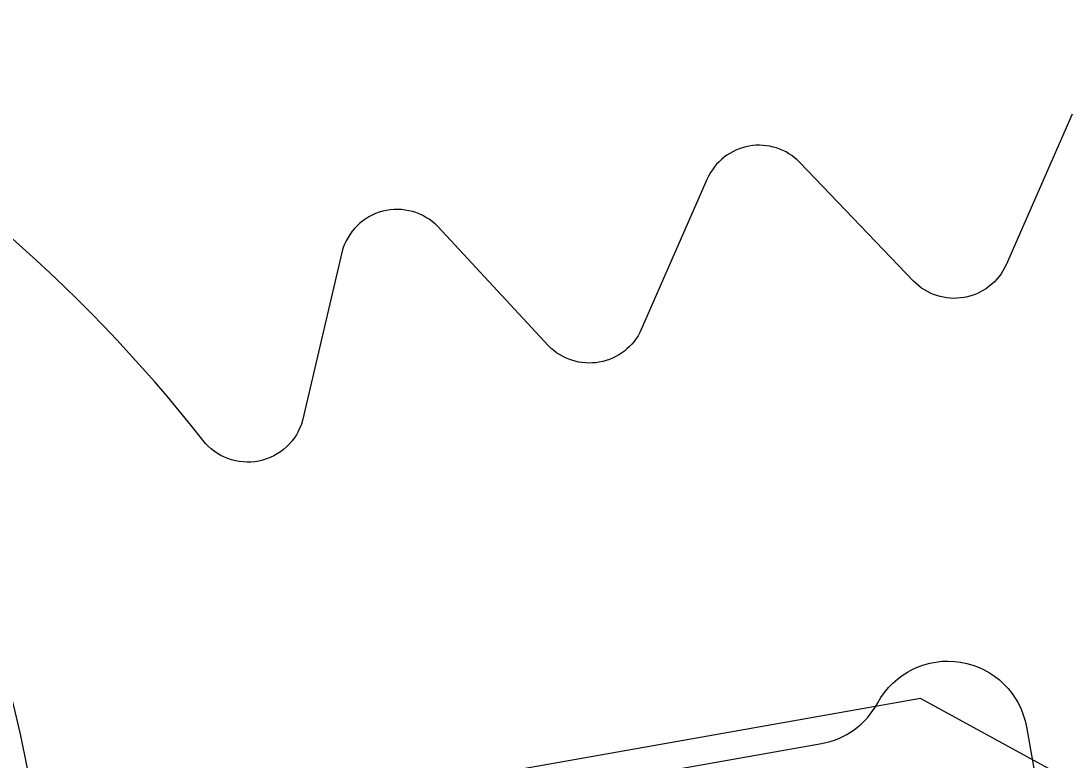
# Model space of a CAD drawing. Header units: millimetres. Extents: x -8689834 to 9420486, y 0 to 166066.
# Drawn here: x -196587.55 to -196581.93, y 105911.15 to 105915.1 of the extents above; entities that cross this region are included whole.
import ezdxf
from ezdxf import colors
from ezdxf.entities.mleader import LeaderData, LeaderLine
from ezdxf.math import Vec2, Vec3

# ---------------------------------------------------------------- set-up
doc = ezdxf.new("R2010")
doc.units = ezdxf.units.MM
doc.header["$MEASUREMENT"] = 0
doc.layers.get('0').update_dxf_attribs({"color": 250, "lineweight": 9})
for name, color, linetype, lineweight in [('_АР ТЕКСТ', 250, 'Continuous', 25), ('АР_Отметки', 250, 'Continuous', 15), ('АР_Размеры', 175, 'Continuous', 9), ('АР_Сущ Несущая стена', 216, 'Continuous', 30)]:
    doc.layers.add(name, color=color, linetype=linetype, lineweight=lineweight)
doc.styles.add('ISOCPEUR', font='isocpeur.ttf', dxfattribs={"width": 0.7})

# ---------------------------------------------------------------- blocks, each defined once
blk = doc.blocks.new('_DotSmall')
at = {"color": 0, "linetype": 'ByBlock', "const_width": 0.5}
blk.add_lwpolyline([(-0.0625, 0, 1), (0.0625, 0, 1)], format="xyb", close=True, dxfattribs=at)

msp = doc.modelspace()

# ---------------------------------------------------------------- linework, layer by layer
at = {"layer": 'АР_Размеры', "color": 5, "lineweight": 0, "ltscale": 100, "transparency": 33554687}
for points in [[(-196536.1531, 105919.7371), (-196575.7752, 105912.7146), (-196576.1703, 105912.1492), (-196576.0639, 105911.549), (-196575.1035, 105911.7192), (-196574.6992, 105909.4383, -0.414362), (-196574.9462, 105909.0849), (-196581.549, 105907.9147, -0.414326), (-196582.7504, 105908.7543), (-196583.027, 105910.315), (-196581.9465, 105910.5065), (-196582.0529, 105911.1067), (-196582.7382, 105911.4805), (-196586.0997, 105910.8847, 0.551224), (-196586.2947, 105910.4076), (-196584.4847, 105907.8805, -0.267349), (-196584.3844, 105906.8511)], [(-196536.1531, 105919.7371), (-196575.7752, 105912.7146), (-196576.1703, 105912.1492), (-196576.0639, 105911.549), (-196575.1035, 105911.7192), (-196574.6992, 105909.4383, -0.414362), (-196574.9462, 105909.0849), (-196581.549, 105907.9147, -0.414326), (-196582.7504, 105908.7543), (-196583.027, 105910.315), (-196581.9465, 105910.5065), (-196582.0529, 105911.1067), (-196582.7382, 105911.4805), (-196586.0997, 105910.8847, 0.551224), (-196586.2947, 105910.4076), (-196584.4847, 105907.8805, -0.267349), (-196584.3844, 105906.8511)], [(-196536.1531, 105919.7371), (-196575.7752, 105912.7146), (-196576.1703, 105912.1492), (-196576.0639, 105911.549), (-196575.1035, 105911.7192), (-196574.6992, 105909.4383, -0.414362), (-196574.9462, 105909.0849), (-196581.549, 105907.9147, -0.414326), (-196582.7504, 105908.7543), (-196583.027, 105910.315), (-196581.9465, 105910.5065), (-196582.0529, 105911.1067), (-196582.7382, 105911.4805), (-196586.0997, 105910.8847, 0.551224), (-196586.2947, 105910.4076), (-196584.4847, 105907.8805, -0.267349), (-196584.3844, 105906.8511)], [(-196536.1531, 105919.7371), (-196575.7752, 105912.7146), (-196576.1703, 105912.1492), (-196576.0639, 105911.549), (-196575.1035, 105911.7192), (-196574.6992, 105909.4383, -0.414362), (-196574.9462, 105909.0849), (-196581.549, 105907.9147, -0.414326), (-196582.7504, 105908.7543), (-196583.027, 105910.315), (-196581.9465, 105910.5065), (-196582.0529, 105911.1067), (-196582.7382, 105911.4805), (-196586.0997, 105910.8847, 0.551224), (-196586.2947, 105910.4076), (-196584.4847, 105907.8805, -0.267349), (-196584.3844, 105906.8511)], [(-196536.1531, 105919.7371), (-196575.7752, 105912.7146), (-196576.1703, 105912.1492), (-196576.0639, 105911.549), (-196575.1035, 105911.7192), (-196574.6992, 105909.4383, -0.414362), (-196574.9462, 105909.0849), (-196581.549, 105907.9147, -0.414326), (-196582.7504, 105908.7543), (-196583.027, 105910.315), (-196581.9465, 105910.5065), (-196582.0529, 105911.1067), (-196582.7382, 105911.4805), (-196586.0997, 105910.8847, 0.551224), (-196586.2947, 105910.4076), (-196584.4847, 105907.8805, -0.267349), (-196584.3844, 105906.8511)], [(-196536.1531, 105919.7371), (-196575.7752, 105912.7146), (-196576.1703, 105912.1492), (-196576.0639, 105911.549), (-196575.1035, 105911.7192), (-196574.6992, 105909.4383, -0.414362), (-196574.9462, 105909.0849), (-196581.549, 105907.9147, -0.414326), (-196582.7504, 105908.7543), (-196583.027, 105910.315), (-196581.9465, 105910.5065), (-196582.0529, 105911.1067), (-196582.7382, 105911.4805), (-196586.0997, 105910.8847, 0.551224), (-196586.2947, 105910.4076), (-196584.4847, 105907.8805, -0.267349), (-196584.3844, 105906.8511)], [(-196536.1531, 105919.7371), (-196575.7752, 105912.7146), (-196576.1703, 105912.1492), (-196576.0639, 105911.549), (-196575.1035, 105911.7192), (-196574.6992, 105909.4383, -0.414362), (-196574.9462, 105909.0849), (-196581.549, 105907.9147, -0.414326), (-196582.7504, 105908.7543), (-196583.027, 105910.315), (-196581.9465, 105910.5065), (-196582.0529, 105911.1067), (-196582.7382, 105911.4805), (-196586.0997, 105910.8847, 0.551224), (-196586.2947, 105910.4076), (-196584.4847, 105907.8805, -0.267349), (-196584.3844, 105906.8511)], [(-196536.1531, 105919.7371), (-196575.7752, 105912.7146), (-196576.1703, 105912.1492), (-196576.0639, 105911.549), (-196575.1035, 105911.7192), (-196574.6992, 105909.4383, -0.414362), (-196574.9462, 105909.0849), (-196581.549, 105907.9147, -0.414326), (-196582.7504, 105908.7543), (-196583.027, 105910.315), (-196581.9465, 105910.5065), (-196582.0529, 105911.1067), (-196582.7382, 105911.4805), (-196586.0997, 105910.8847, 0.551224), (-196586.2947, 105910.4076), (-196584.4847, 105907.8805, -0.267349), (-196584.3844, 105906.8511)], [(-196536.1531, 105919.7371), (-196575.7752, 105912.7146), (-196576.1703, 105912.1492), (-196576.0639, 105911.549), (-196575.1035, 105911.7192), (-196574.6992, 105909.4383, -0.414362), (-196574.9462, 105909.0849), (-196581.549, 105907.9147, -0.414326), (-196582.7504, 105908.7543), (-196583.027, 105910.315), (-196581.9465, 105910.5065), (-196582.0529, 105911.1067), (-196582.7382, 105911.4805), (-196586.0997, 105910.8847, 0.551224), (-196586.2947, 105910.4076), (-196584.4847, 105907.8805, -0.267349), (-196584.3844, 105906.8511)], [(-196536.1531, 105919.7371), (-196575.7752, 105912.7146), (-196576.1703, 105912.1492), (-196576.0639, 105911.549), (-196575.1035, 105911.7192), (-196574.6992, 105909.4383, -0.414362), (-196574.9462, 105909.0849), (-196581.549, 105907.9147, -0.414326), (-196582.7504, 105908.7543), (-196583.027, 105910.315), (-196581.9465, 105910.5065), (-196582.0529, 105911.1067), (-196582.7382, 105911.4805), (-196586.0997, 105910.8847, 0.551224), (-196586.2947, 105910.4076), (-196584.4847, 105907.8805, -0.267349), (-196584.3844, 105906.8511)], [(-196536.1531, 105919.7371), (-196575.7752, 105912.7146), (-196576.1703, 105912.1492), (-196576.0639, 105911.549), (-196575.1035, 105911.7192), (-196574.6992, 105909.4383, -0.414362), (-196574.9462, 105909.0849), (-196581.549, 105907.9147, -0.414326), (-196582.7504, 105908.7543), (-196583.027, 105910.315), (-196581.9465, 105910.5065), (-196582.0529, 105911.1067), (-196582.7382, 105911.4805), (-196586.0997, 105910.8847, 0.551224), (-196586.2947, 105910.4076), (-196584.4847, 105907.8805, -0.267349), (-196584.3844, 105906.8511)], [(-196536.1531, 105919.7371), (-196575.7752, 105912.7146), (-196576.1703, 105912.1492), (-196576.0639, 105911.549), (-196575.1035, 105911.7192), (-196574.6992, 105909.4383, -0.414362), (-196574.9462, 105909.0849), (-196581.549, 105907.9147, -0.414326), (-196582.7504, 105908.7543), (-196583.027, 105910.315), (-196581.9465, 105910.5065), (-196582.0529, 105911.1067), (-196582.7382, 105911.4805), (-196586.0997, 105910.8847, 0.551224), (-196586.2947, 105910.4076), (-196584.4847, 105907.8805, -0.267349), (-196584.3844, 105906.8511)], [(-196536.1531, 105919.7371), (-196575.7752, 105912.7146), (-196576.1703, 105912.1492), (-196576.0639, 105911.549), (-196575.1035, 105911.7192), (-196574.6992, 105909.4383, -0.414362), (-196574.9462, 105909.0849), (-196581.549, 105907.9147, -0.414326), (-196582.7504, 105908.7543), (-196583.027, 105910.315), (-196581.9465, 105910.5065), (-196582.0529, 105911.1067), (-196582.7382, 105911.4805), (-196586.0997, 105910.8847, 0.551224), (-196586.2947, 105910.4076), (-196584.4847, 105907.8805, -0.267349), (-196584.3844, 105906.8511)], [(-196536.1531, 105919.7371), (-196575.7752, 105912.7146), (-196576.1703, 105912.1492), (-196576.0639, 105911.549), (-196575.1035, 105911.7192), (-196574.6992, 105909.4383, -0.414362), (-196574.9462, 105909.0849), (-196581.549, 105907.9147, -0.414326), (-196582.7504, 105908.7543), (-196583.027, 105910.315), (-196581.9465, 105910.5065), (-196582.0529, 105911.1067), (-196582.7382, 105911.4805), (-196586.0997, 105910.8847, 0.551224), (-196586.2947, 105910.4076), (-196584.4847, 105907.8805, -0.267349), (-196584.3844, 105906.8511)], [(-196536.1531, 105919.7371), (-196575.7752, 105912.7146), (-196576.1703, 105912.1492), (-196576.0639, 105911.549), (-196575.1035, 105911.7192), (-196574.6992, 105909.4383, -0.414362), (-196574.9462, 105909.0849), (-196581.549, 105907.9147, -0.414326), (-196582.7504, 105908.7543), (-196583.027, 105910.315), (-196581.9465, 105910.5065), (-196582.0529, 105911.1067), (-196582.7382, 105911.4805), (-196586.0997, 105910.8847, 0.551224), (-196586.2947, 105910.4076), (-196584.4847, 105907.8805, -0.267349), (-196584.3844, 105906.8511)], [(-196536.1531, 105919.7371), (-196575.7752, 105912.7146), (-196576.1703, 105912.1492), (-196576.0639, 105911.549), (-196575.1035, 105911.7192), (-196574.6992, 105909.4383, -0.414362), (-196574.9462, 105909.0849), (-196581.549, 105907.9147, -0.414326), (-196582.7504, 105908.7543), (-196583.027, 105910.315), (-196581.9465, 105910.5065), (-196582.0529, 105911.1067), (-196582.7382, 105911.4805), (-196586.0997, 105910.8847, 0.551224), (-196586.2947, 105910.4076), (-196584.4847, 105907.8805, -0.267349), (-196584.3844, 105906.8511)], [(-196536.1531, 105919.7371), (-196575.7752, 105912.7146), (-196576.1703, 105912.1492), (-196576.0639, 105911.549), (-196575.1035, 105911.7192), (-196574.6992, 105909.4383, -0.414362), (-196574.9462, 105909.0849), (-196581.549, 105907.9147, -0.414326), (-196582.7504, 105908.7543), (-196583.027, 105910.315), (-196581.9465, 105910.5065), (-196582.0529, 105911.1067), (-196582.7382, 105911.4805), (-196586.0997, 105910.8847, 0.551224), (-196586.2947, 105910.4076), (-196584.4847, 105907.8805, -0.267349), (-196584.3844, 105906.8511)], [(-196536.1531, 105919.7371), (-196575.7752, 105912.7146), (-196576.1703, 105912.1492), (-196576.0639, 105911.549), (-196575.1035, 105911.7192), (-196574.6992, 105909.4383, -0.414362), (-196574.9462, 105909.0849), (-196581.549, 105907.9147, -0.414326), (-196582.7504, 105908.7543), (-196583.027, 105910.315), (-196581.9465, 105910.5065), (-196582.0529, 105911.1067), (-196582.7382, 105911.4805), (-196586.0997, 105910.8847, 0.551224), (-196586.2947, 105910.4076), (-196584.4847, 105907.8805, -0.267349), (-196584.3844, 105906.8511)], [(-196536.1531, 105919.7371), (-196575.7752, 105912.7146), (-196576.1703, 105912.1492), (-196576.0639, 105911.549), (-196575.1035, 105911.7192), (-196574.6992, 105909.4383, -0.414362), (-196574.9462, 105909.0849), (-196581.549, 105907.9147, -0.414326), (-196582.7504, 105908.7543), (-196583.027, 105910.315), (-196581.9465, 105910.5065), (-196582.0529, 105911.1067), (-196582.7382, 105911.4805), (-196586.0997, 105910.8847, 0.551224), (-196586.2947, 105910.4076), (-196584.4847, 105907.8805, -0.267349), (-196584.3844, 105906.8511)], [(-196536.1531, 105919.7371), (-196575.7752, 105912.7146), (-196576.1703, 105912.1492), (-196576.0639, 105911.549), (-196575.1035, 105911.7192), (-196574.6992, 105909.4383, -0.414362), (-196574.9462, 105909.0849), (-196581.549, 105907.9147, -0.414326), (-196582.7504, 105908.7543), (-196583.027, 105910.315), (-196581.9465, 105910.5065), (-196582.0529, 105911.1067), (-196582.7382, 105911.4805), (-196586.0997, 105910.8847, 0.551224), (-196586.2947, 105910.4076), (-196584.4847, 105907.8805, -0.267349), (-196584.3844, 105906.8511)], [(-196536.1531, 105919.7371), (-196575.7752, 105912.7146), (-196576.1703, 105912.1492), (-196576.0639, 105911.549), (-196575.1035, 105911.7192), (-196574.6992, 105909.4383, -0.414362), (-196574.9462, 105909.0849), (-196581.549, 105907.9147, -0.414326), (-196582.7504, 105908.7543), (-196583.027, 105910.315), (-196581.9465, 105910.5065), (-196582.0529, 105911.1067), (-196582.7382, 105911.4805), (-196586.0997, 105910.8847, 0.551224), (-196586.2947, 105910.4076), (-196584.4847, 105907.8805, -0.267349), (-196584.3844, 105906.8511)], [(-196536.1531, 105919.7371), (-196575.7752, 105912.7146), (-196576.1703, 105912.1492), (-196576.0639, 105911.549), (-196575.1035, 105911.7192), (-196574.6992, 105909.4383, -0.414362), (-196574.9462, 105909.0849), (-196581.549, 105907.9147, -0.414326), (-196582.7504, 105908.7543), (-196583.027, 105910.315), (-196581.9465, 105910.5065), (-196582.0529, 105911.1067), (-196582.7382, 105911.4805), (-196586.0997, 105910.8847, 0.551224), (-196586.2947, 105910.4076), (-196584.4847, 105907.8805, -0.267349), (-196584.3844, 105906.8511)], [(-196536.1531, 105919.7371), (-196575.7752, 105912.7146), (-196576.1703, 105912.1492), (-196576.0639, 105911.549), (-196575.1035, 105911.7192), (-196574.6992, 105909.4383, -0.414362), (-196574.9462, 105909.0849), (-196581.549, 105907.9147, -0.414326), (-196582.7504, 105908.7543), (-196583.027, 105910.315), (-196581.9465, 105910.5065), (-196582.0529, 105911.1067), (-196582.7382, 105911.4805), (-196586.0997, 105910.8847, 0.551224), (-196586.2947, 105910.4076), (-196584.4847, 105907.8805, -0.267349), (-196584.3844, 105906.8511)], [(-196536.1531, 105919.7371), (-196575.7752, 105912.7146), (-196576.1703, 105912.1492), (-196576.0639, 105911.549), (-196575.1035, 105911.7192), (-196574.6992, 105909.4383, -0.414362), (-196574.9462, 105909.0849), (-196581.549, 105907.9147, -0.414326), (-196582.7504, 105908.7543), (-196583.027, 105910.315), (-196581.9465, 105910.5065), (-196582.0529, 105911.1067), (-196582.7382, 105911.4805), (-196586.0997, 105910.8847, 0.551224), (-196586.2947, 105910.4076), (-196584.4847, 105907.8805, -0.267349), (-196584.3844, 105906.8511)], [(-196536.1531, 105919.7371), (-196575.7752, 105912.7146), (-196576.1703, 105912.1492), (-196576.0639, 105911.549), (-196575.1035, 105911.7192), (-196574.6992, 105909.4383, -0.414362), (-196574.9462, 105909.0849), (-196581.549, 105907.9147, -0.414326), (-196582.7504, 105908.7543), (-196583.027, 105910.315), (-196581.9465, 105910.5065), (-196582.0529, 105911.1067), (-196582.7382, 105911.4805), (-196586.0997, 105910.8847, 0.551224), (-196586.2947, 105910.4076), (-196584.4847, 105907.8805, -0.267349), (-196584.3844, 105906.8511)], [(-196536.1531, 105919.7371), (-196575.7752, 105912.7146), (-196576.1703, 105912.1492), (-196576.0639, 105911.549), (-196575.1035, 105911.7192), (-196574.6992, 105909.4383, -0.414362), (-196574.9462, 105909.0849), (-196581.549, 105907.9147, -0.414326), (-196582.7504, 105908.7543), (-196583.027, 105910.315), (-196581.9465, 105910.5065), (-196582.0529, 105911.1067), (-196582.7382, 105911.4805), (-196586.0997, 105910.8847, 0.551224), (-196586.2947, 105910.4076), (-196584.4847, 105907.8805, -0.267349), (-196584.3844, 105906.8511)], [(-196536.1531, 105919.7371), (-196575.7752, 105912.7146), (-196576.1703, 105912.1492), (-196576.0639, 105911.549), (-196575.1035, 105911.7192), (-196574.6992, 105909.4383, -0.414362), (-196574.9462, 105909.0849), (-196581.549, 105907.9147, -0.414326), (-196582.7504, 105908.7543), (-196583.027, 105910.315), (-196581.9465, 105910.5065), (-196582.0529, 105911.1067), (-196582.7382, 105911.4805), (-196586.0997, 105910.8847, 0.551224), (-196586.2947, 105910.4076), (-196584.4847, 105907.8805, -0.267349), (-196584.3844, 105906.8511)], [(-196536.1531, 105919.7371), (-196575.7752, 105912.7146), (-196576.1703, 105912.1492), (-196576.0639, 105911.549), (-196575.1035, 105911.7192), (-196574.6992, 105909.4383, -0.414362), (-196574.9462, 105909.0849), (-196581.549, 105907.9147, -0.414326), (-196582.7504, 105908.7543), (-196583.027, 105910.315), (-196581.9465, 105910.5065), (-196582.0529, 105911.1067), (-196582.7382, 105911.4805), (-196586.0997, 105910.8847, 0.551224), (-196586.2947, 105910.4076), (-196584.4847, 105907.8805, -0.267349), (-196584.3844, 105906.8511)], [(-196536.1531, 105919.7371), (-196575.7752, 105912.7146), (-196576.1703, 105912.1492), (-196576.0639, 105911.549), (-196575.1035, 105911.7192), (-196574.6992, 105909.4383, -0.414362), (-196574.9462, 105909.0849), (-196581.549, 105907.9147, -0.414326), (-196582.7504, 105908.7543), (-196583.027, 105910.315), (-196581.9465, 105910.5065), (-196582.0529, 105911.1067), (-196582.7382, 105911.4805), (-196586.0997, 105910.8847, 0.551224), (-196586.2947, 105910.4076), (-196584.4847, 105907.8805, -0.267349), (-196584.3844, 105906.8511)], [(-196536.1531, 105919.7371), (-196575.7752, 105912.7146), (-196576.1703, 105912.1492), (-196576.0639, 105911.549), (-196575.1035, 105911.7192), (-196574.6992, 105909.4383, -0.414362), (-196574.9462, 105909.0849), (-196581.549, 105907.9147, -0.414326), (-196582.7504, 105908.7543), (-196583.027, 105910.315), (-196581.9465, 105910.5065), (-196582.0529, 105911.1067), (-196582.7382, 105911.4805), (-196586.0997, 105910.8847, 0.551224), (-196586.2947, 105910.4076), (-196584.4847, 105907.8805, -0.267349), (-196584.3844, 105906.8511)], [(-196536.1531, 105919.7371), (-196575.7752, 105912.7146), (-196576.1703, 105912.1492), (-196576.0639, 105911.549), (-196575.1035, 105911.7192), (-196574.6992, 105909.4383, -0.414362), (-196574.9462, 105909.0849), (-196581.549, 105907.9147, -0.414326), (-196582.7504, 105908.7543), (-196583.027, 105910.315), (-196581.9465, 105910.5065), (-196582.0529, 105911.1067), (-196582.7382, 105911.4805), (-196586.0997, 105910.8847, 0.551224), (-196586.2947, 105910.4076), (-196584.4847, 105907.8805, -0.267349), (-196584.3844, 105906.8511)], [(-196536.1531, 105919.7371), (-196575.7752, 105912.7146), (-196576.1703, 105912.1492), (-196576.0639, 105911.549), (-196575.1035, 105911.7192), (-196574.6992, 105909.4383, -0.414362), (-196574.9462, 105909.0849), (-196581.549, 105907.9147, -0.414326), (-196582.7504, 105908.7543), (-196583.027, 105910.315), (-196581.9465, 105910.5065), (-196582.0529, 105911.1067), (-196582.7382, 105911.4805), (-196586.0997, 105910.8847, 0.551224), (-196586.2947, 105910.4076), (-196584.4847, 105907.8805, -0.267349), (-196584.3844, 105906.8511)], [(-196536.1531, 105919.7371), (-196575.7752, 105912.7146), (-196576.1703, 105912.1492), (-196576.0639, 105911.549), (-196575.1035, 105911.7192), (-196574.6992, 105909.4383, -0.414362), (-196574.9462, 105909.0849), (-196581.549, 105907.9147, -0.414326), (-196582.7504, 105908.7543), (-196583.027, 105910.315), (-196581.9465, 105910.5065), (-196582.0529, 105911.1067), (-196582.7382, 105911.4805), (-196586.0997, 105910.8847, 0.551224), (-196586.2947, 105910.4076), (-196584.4847, 105907.8805, -0.267349), (-196584.3844, 105906.8511)], [(-196536.1531, 105919.7371), (-196575.7752, 105912.7146), (-196576.1703, 105912.1492), (-196576.0639, 105911.549), (-196575.1035, 105911.7192), (-196574.6992, 105909.4383, -0.414362), (-196574.9462, 105909.0849), (-196581.549, 105907.9147, -0.414326), (-196582.7504, 105908.7543), (-196583.027, 105910.315), (-196581.9465, 105910.5065), (-196582.0529, 105911.1067), (-196582.7382, 105911.4805), (-196586.0997, 105910.8847, 0.551224), (-196586.2947, 105910.4076), (-196584.4847, 105907.8805, -0.267349), (-196584.3844, 105906.8511)], [(-196581.9273, 105914.6036), (-196582.2798, 105913.7982, -0.527868), (-196582.7754, 105913.7103), (-196583.3833, 105914.3455, 0.527868), (-196583.8788, 105914.2577), (-196584.2314, 105913.4523, -0.527868), (-196584.7269, 105913.3645), (-196585.32, 105914.0023, 0.57795), (-196585.8314, 105913.8706), (-196586.0426, 105912.9664, -0.615334), (-196586.5763, 105912.86, 0.101403), (-196589.0197, 105914.9357, 0.887085)], [(-196581.9273, 105914.6036), (-196582.2798, 105913.7982, -0.527868), (-196582.7754, 105913.7103), (-196583.3833, 105914.3455, 0.527868), (-196583.8788, 105914.2577), (-196584.2314, 105913.4523, -0.527868), (-196584.7269, 105913.3645), (-196585.32, 105914.0023, 0.57795), (-196585.8314, 105913.8706), (-196586.0426, 105912.9664, -0.615334), (-196586.5763, 105912.86, 0.101403), (-196589.0197, 105914.9357, 0.887085)], [(-196581.9273, 105914.6036), (-196582.2798, 105913.7982, -0.527868), (-196582.7754, 105913.7103), (-196583.3833, 105914.3455, 0.527868), (-196583.8788, 105914.2577), (-196584.2314, 105913.4523, -0.527868), (-196584.7269, 105913.3645), (-196585.32, 105914.0023, 0.57795), (-196585.8314, 105913.8706), (-196586.0426, 105912.9664, -0.615334), (-196586.5763, 105912.86, 0.101403), (-196589.0197, 105914.9357, 0.887085)], [(-196581.9273, 105914.6036), (-196582.2798, 105913.7982, -0.527868), (-196582.7754, 105913.7103), (-196583.3833, 105914.3455, 0.527868), (-196583.8788, 105914.2577), (-196584.2314, 105913.4523, -0.527868), (-196584.7269, 105913.3645), (-196585.32, 105914.0023, 0.57795), (-196585.8314, 105913.8706), (-196586.0426, 105912.9664, -0.615334), (-196586.5763, 105912.86, 0.101403), (-196589.0197, 105914.9357, 0.887085)], [(-196581.9273, 105914.6036), (-196582.2798, 105913.7982, -0.527868), (-196582.7754, 105913.7103), (-196583.3833, 105914.3455, 0.527868), (-196583.8788, 105914.2577), (-196584.2314, 105913.4523, -0.527868), (-196584.7269, 105913.3645), (-196585.32, 105914.0023, 0.57795), (-196585.8314, 105913.8706), (-196586.0426, 105912.9664, -0.615334), (-196586.5763, 105912.86, 0.101403), (-196589.0197, 105914.9357, 0.887085)], [(-196581.9273, 105914.6036), (-196582.2798, 105913.7982, -0.527868), (-196582.7754, 105913.7103), (-196583.3833, 105914.3455, 0.527868), (-196583.8788, 105914.2577), (-196584.2314, 105913.4523, -0.527868), (-196584.7269, 105913.3645), (-196585.32, 105914.0023, 0.57795), (-196585.8314, 105913.8706), (-196586.0426, 105912.9664, -0.615334), (-196586.5763, 105912.86, 0.101403), (-196589.0197, 105914.9357, 0.887085)], [(-196581.9273, 105914.6036), (-196582.2798, 105913.7982, -0.527868), (-196582.7754, 105913.7103), (-196583.3833, 105914.3455, 0.527868), (-196583.8788, 105914.2577), (-196584.2314, 105913.4523, -0.527868), (-196584.7269, 105913.3645), (-196585.32, 105914.0023, 0.57795), (-196585.8314, 105913.8706), (-196586.0426, 105912.9664, -0.615334), (-196586.5763, 105912.86, 0.101403), (-196589.0197, 105914.9357, 0.887085)], [(-196581.9273, 105914.6036), (-196582.2798, 105913.7982, -0.527868), (-196582.7754, 105913.7103), (-196583.3833, 105914.3455, 0.527868), (-196583.8788, 105914.2577), (-196584.2314, 105913.4523, -0.527868), (-196584.7269, 105913.3645), (-196585.32, 105914.0023, 0.57795), (-196585.8314, 105913.8706), (-196586.0426, 105912.9664, -0.615334), (-196586.5763, 105912.86, 0.101403), (-196589.0197, 105914.9357, 0.887085)], [(-196581.9273, 105914.6036), (-196582.2798, 105913.7982, -0.527868), (-196582.7754, 105913.7103), (-196583.3833, 105914.3455, 0.527868), (-196583.8788, 105914.2577), (-196584.2314, 105913.4523, -0.527868), (-196584.7269, 105913.3645), (-196585.32, 105914.0023, 0.57795), (-196585.8314, 105913.8706), (-196586.0426, 105912.9664, -0.615334), (-196586.5763, 105912.86, 0.101403), (-196589.0197, 105914.9357, 0.887085)], [(-196581.9273, 105914.6036), (-196582.2798, 105913.7982, -0.527868), (-196582.7754, 105913.7103), (-196583.3833, 105914.3455, 0.527868), (-196583.8788, 105914.2577), (-196584.2314, 105913.4523, -0.527868), (-196584.7269, 105913.3645), (-196585.32, 105914.0023, 0.57795), (-196585.8314, 105913.8706), (-196586.0426, 105912.9664, -0.615334), (-196586.5763, 105912.86, 0.101403), (-196589.0197, 105914.9357, 0.887085)], [(-196581.9273, 105914.6036), (-196582.2798, 105913.7982, -0.527868), (-196582.7754, 105913.7103), (-196583.3833, 105914.3455, 0.527868), (-196583.8788, 105914.2577), (-196584.2314, 105913.4523, -0.527868), (-196584.7269, 105913.3645), (-196585.32, 105914.0023, 0.57795), (-196585.8314, 105913.8706), (-196586.0426, 105912.9664, -0.615334), (-196586.5763, 105912.86, 0.101403), (-196589.0197, 105914.9357, 0.887085)], [(-196581.9273, 105914.6036), (-196582.2798, 105913.7982, -0.527868), (-196582.7754, 105913.7103), (-196583.3833, 105914.3455, 0.527868), (-196583.8788, 105914.2577), (-196584.2314, 105913.4523, -0.527868), (-196584.7269, 105913.3645), (-196585.32, 105914.0023, 0.57795), (-196585.8314, 105913.8706), (-196586.0426, 105912.9664, -0.615334), (-196586.5763, 105912.86, 0.101403), (-196589.0197, 105914.9357, 0.887085)], [(-196581.9273, 105914.6036), (-196582.2798, 105913.7982, -0.527868), (-196582.7754, 105913.7103), (-196583.3833, 105914.3455, 0.527868), (-196583.8788, 105914.2577), (-196584.2314, 105913.4523, -0.527868), (-196584.7269, 105913.3645), (-196585.32, 105914.0023, 0.57795), (-196585.8314, 105913.8706), (-196586.0426, 105912.9664, -0.615334), (-196586.5763, 105912.86, 0.101403), (-196589.0197, 105914.9357, 0.887085)], [(-196581.9273, 105914.6036), (-196582.2798, 105913.7982, -0.527868), (-196582.7754, 105913.7103), (-196583.3833, 105914.3455, 0.527868), (-196583.8788, 105914.2577), (-196584.2314, 105913.4523, -0.527868), (-196584.7269, 105913.3645), (-196585.32, 105914.0023, 0.57795), (-196585.8314, 105913.8706), (-196586.0426, 105912.9664, -0.615334), (-196586.5763, 105912.86, 0.101403), (-196589.0197, 105914.9357, 0.887085)], [(-196581.9273, 105914.6036), (-196582.2798, 105913.7982, -0.527868), (-196582.7754, 105913.7103), (-196583.3833, 105914.3455, 0.527868), (-196583.8788, 105914.2577), (-196584.2314, 105913.4523, -0.527868), (-196584.7269, 105913.3645), (-196585.32, 105914.0023, 0.57795), (-196585.8314, 105913.8706), (-196586.0426, 105912.9664, -0.615334), (-196586.5763, 105912.86, 0.101403), (-196589.0197, 105914.9357, 0.887085)], [(-196581.9273, 105914.6036), (-196582.2798, 105913.7982, -0.527868), (-196582.7754, 105913.7103), (-196583.3833, 105914.3455, 0.527868), (-196583.8788, 105914.2577), (-196584.2314, 105913.4523, -0.527868), (-196584.7269, 105913.3645), (-196585.32, 105914.0023, 0.57795), (-196585.8314, 105913.8706), (-196586.0426, 105912.9664, -0.615334), (-196586.5763, 105912.86, 0.101403), (-196589.0197, 105914.9357, 0.887085)], [(-196581.9273, 105914.6036), (-196582.2798, 105913.7982, -0.527868), (-196582.7754, 105913.7103), (-196583.3833, 105914.3455, 0.527868), (-196583.8788, 105914.2577), (-196584.2314, 105913.4523, -0.527868), (-196584.7269, 105913.3645), (-196585.32, 105914.0023, 0.57795), (-196585.8314, 105913.8706), (-196586.0426, 105912.9664, -0.615334), (-196586.5763, 105912.86, 0.101403), (-196589.0197, 105914.9357, 0.887085)], [(-196581.9273, 105914.6036), (-196582.2798, 105913.7982, -0.527868), (-196582.7754, 105913.7103), (-196583.3833, 105914.3455, 0.527868), (-196583.8788, 105914.2577), (-196584.2314, 105913.4523, -0.527868), (-196584.7269, 105913.3645), (-196585.32, 105914.0023, 0.57795), (-196585.8314, 105913.8706), (-196586.0426, 105912.9664, -0.615334), (-196586.5763, 105912.86, 0.101403), (-196589.0197, 105914.9357, 0.887085)], [(-196581.9273, 105914.6036), (-196582.2798, 105913.7982, -0.527868), (-196582.7754, 105913.7103), (-196583.3833, 105914.3455, 0.527868), (-196583.8788, 105914.2577), (-196584.2314, 105913.4523, -0.527868), (-196584.7269, 105913.3645), (-196585.32, 105914.0023, 0.57795), (-196585.8314, 105913.8706), (-196586.0426, 105912.9664, -0.615334), (-196586.5763, 105912.86, 0.101403), (-196589.0197, 105914.9357, 0.887085)], [(-196581.9273, 105914.6036), (-196582.2798, 105913.7982, -0.527868), (-196582.7754, 105913.7103), (-196583.3833, 105914.3455, 0.527868), (-196583.8788, 105914.2577), (-196584.2314, 105913.4523, -0.527868), (-196584.7269, 105913.3645), (-196585.32, 105914.0023, 0.57795), (-196585.8314, 105913.8706), (-196586.0426, 105912.9664, -0.615334), (-196586.5763, 105912.86, 0.101403), (-196589.0197, 105914.9357, 0.887085)], [(-196581.9273, 105914.6036), (-196582.2798, 105913.7982, -0.527868), (-196582.7754, 105913.7103), (-196583.3833, 105914.3455, 0.527868), (-196583.8788, 105914.2577), (-196584.2314, 105913.4523, -0.527868), (-196584.7269, 105913.3645), (-196585.32, 105914.0023, 0.57795), (-196585.8314, 105913.8706), (-196586.0426, 105912.9664, -0.615334), (-196586.5763, 105912.86, 0.101403), (-196589.0197, 105914.9357, 0.887085)], [(-196581.9273, 105914.6036), (-196582.2798, 105913.7982, -0.527868), (-196582.7754, 105913.7103), (-196583.3833, 105914.3455, 0.527868), (-196583.8788, 105914.2577), (-196584.2314, 105913.4523, -0.527868), (-196584.7269, 105913.3645), (-196585.32, 105914.0023, 0.57795), (-196585.8314, 105913.8706), (-196586.0426, 105912.9664, -0.615334), (-196586.5763, 105912.86, 0.101403), (-196589.0197, 105914.9357, 0.887085)], [(-196581.9273, 105914.6036), (-196582.2798, 105913.7982, -0.527868), (-196582.7754, 105913.7103), (-196583.3833, 105914.3455, 0.527868), (-196583.8788, 105914.2577), (-196584.2314, 105913.4523, -0.527868), (-196584.7269, 105913.3645), (-196585.32, 105914.0023, 0.57795), (-196585.8314, 105913.8706), (-196586.0426, 105912.9664, -0.615334), (-196586.5763, 105912.86, 0.101403), (-196589.0197, 105914.9357, 0.887085)], [(-196581.9273, 105914.6036), (-196582.2798, 105913.7982, -0.527868), (-196582.7754, 105913.7103), (-196583.3833, 105914.3455, 0.527868), (-196583.8788, 105914.2577), (-196584.2314, 105913.4523, -0.527868), (-196584.7269, 105913.3645), (-196585.32, 105914.0023, 0.57795), (-196585.8314, 105913.8706), (-196586.0426, 105912.9664, -0.615334), (-196586.5763, 105912.86, 0.101403), (-196589.0197, 105914.9357, 0.887085)], [(-196581.9273, 105914.6036), (-196582.2798, 105913.7982, -0.527868), (-196582.7754, 105913.7103), (-196583.3833, 105914.3455, 0.527868), (-196583.8788, 105914.2577), (-196584.2314, 105913.4523, -0.527868), (-196584.7269, 105913.3645), (-196585.32, 105914.0023, 0.57795), (-196585.8314, 105913.8706), (-196586.0426, 105912.9664, -0.615334), (-196586.5763, 105912.86, 0.101403), (-196589.0197, 105914.9357, 0.887085)], [(-196581.9273, 105914.6036), (-196582.2798, 105913.7982, -0.527868), (-196582.7754, 105913.7103), (-196583.3833, 105914.3455, 0.527868), (-196583.8788, 105914.2577), (-196584.2314, 105913.4523, -0.527868), (-196584.7269, 105913.3645), (-196585.32, 105914.0023, 0.57795), (-196585.8314, 105913.8706), (-196586.0426, 105912.9664, -0.615334), (-196586.5763, 105912.86, 0.101403), (-196589.0197, 105914.9357, 0.887085)], [(-196581.9273, 105914.6036), (-196582.2798, 105913.7982, -0.527868), (-196582.7754, 105913.7103), (-196583.3833, 105914.3455, 0.527868), (-196583.8788, 105914.2577), (-196584.2314, 105913.4523, -0.527868), (-196584.7269, 105913.3645), (-196585.32, 105914.0023, 0.57795), (-196585.8314, 105913.8706), (-196586.0426, 105912.9664, -0.615334), (-196586.5763, 105912.86, 0.101403), (-196589.0197, 105914.9357, 0.887085)], [(-196581.9273, 105914.6036), (-196582.2798, 105913.7982, -0.527868), (-196582.7754, 105913.7103), (-196583.3833, 105914.3455, 0.527868), (-196583.8788, 105914.2577), (-196584.2314, 105913.4523, -0.527868), (-196584.7269, 105913.3645), (-196585.32, 105914.0023, 0.57795), (-196585.8314, 105913.8706), (-196586.0426, 105912.9664, -0.615334), (-196586.5763, 105912.86, 0.101403), (-196589.0197, 105914.9357, 0.887085)], [(-196581.9273, 105914.6036), (-196582.2798, 105913.7982, -0.527868), (-196582.7754, 105913.7103), (-196583.3833, 105914.3455, 0.527868), (-196583.8788, 105914.2577), (-196584.2314, 105913.4523, -0.527868), (-196584.7269, 105913.3645), (-196585.32, 105914.0023, 0.57795), (-196585.8314, 105913.8706), (-196586.0426, 105912.9664, -0.615334), (-196586.5763, 105912.86, 0.101403), (-196589.0197, 105914.9357, 0.887085)], [(-196581.9273, 105914.6036), (-196582.2798, 105913.7982, -0.527868), (-196582.7754, 105913.7103), (-196583.3833, 105914.3455, 0.527868), (-196583.8788, 105914.2577), (-196584.2314, 105913.4523, -0.527868), (-196584.7269, 105913.3645), (-196585.32, 105914.0023, 0.57795), (-196585.8314, 105913.8706), (-196586.0426, 105912.9664, -0.615334), (-196586.5763, 105912.86, 0.101403), (-196589.0197, 105914.9357, 0.887085)], [(-196581.9273, 105914.6036), (-196582.2798, 105913.7982, -0.527868), (-196582.7754, 105913.7103), (-196583.3833, 105914.3455, 0.527868), (-196583.8788, 105914.2577), (-196584.2314, 105913.4523, -0.527868), (-196584.7269, 105913.3645), (-196585.32, 105914.0023, 0.57795), (-196585.8314, 105913.8706), (-196586.0426, 105912.9664, -0.615334), (-196586.5763, 105912.86, 0.101403), (-196589.0197, 105914.9357, 0.887085)], [(-196581.9273, 105914.6036), (-196582.2798, 105913.7982, -0.527868), (-196582.7754, 105913.7103), (-196583.3833, 105914.3455, 0.527868), (-196583.8788, 105914.2577), (-196584.2314, 105913.4523, -0.527868), (-196584.7269, 105913.3645), (-196585.32, 105914.0023, 0.57795), (-196585.8314, 105913.8706), (-196586.0426, 105912.9664, -0.615334), (-196586.5763, 105912.86, 0.101403), (-196589.0197, 105914.9357, 0.887085)], [(-196581.9273, 105914.6036), (-196582.2798, 105913.7982, -0.527868), (-196582.7754, 105913.7103), (-196583.3833, 105914.3455, 0.527868), (-196583.8788, 105914.2577), (-196584.2314, 105913.4523, -0.527868), (-196584.7269, 105913.3645), (-196585.32, 105914.0023, 0.57795), (-196585.8314, 105913.8706), (-196586.0426, 105912.9664, -0.615334), (-196586.5763, 105912.86, 0.101403), (-196589.0197, 105914.9357, 0.887085)], [(-196581.9273, 105914.6036), (-196582.2798, 105913.7982, -0.527868), (-196582.7754, 105913.7103), (-196583.3833, 105914.3455, 0.527868), (-196583.8788, 105914.2577), (-196584.2314, 105913.4523, -0.527868), (-196584.7269, 105913.3645), (-196585.32, 105914.0023, 0.57795), (-196585.8314, 105913.8706), (-196586.0426, 105912.9664, -0.615334), (-196586.5763, 105912.86, 0.101403), (-196589.0197, 105914.9357, 0.887085)], [(-196581.9273, 105914.6036), (-196582.2798, 105913.7982, -0.527868), (-196582.7754, 105913.7103), (-196583.3833, 105914.3455, 0.527868), (-196583.8788, 105914.2577), (-196584.2314, 105913.4523, -0.527868), (-196584.7269, 105913.3645), (-196585.32, 105914.0023, 0.57795), (-196585.8314, 105913.8706), (-196586.0426, 105912.9664, -0.615334), (-196586.5763, 105912.86, 0.101403), (-196589.0197, 105914.9357, 0.887085)], [(-196589.3722, 105914.4437, -0.164997), (-196587.505, 105911.0456), (-196587.4837, 105910.9255, 0.414304), (-196586.989, 105910.5798), (-196583.2675, 105911.2394, 0.228696), (-196582.9667, 105911.4564, -0.319049), (-196582.5233, 105911.6745, -0.319002), (-196582.1712, 105911.3278), (-196581.9585, 105910.1273, -0.4144), (-196582.1066, 105909.9153), (-196582.3467, 105909.8727, 0.668339), (-196582.4195, 105909.5427), (-196581.0063, 105908.555, 0.198883)], [(-196589.3722, 105914.4437, -0.164997), (-196587.505, 105911.0456), (-196587.4837, 105910.9255, 0.414304), (-196586.989, 105910.5798), (-196583.2675, 105911.2394, 0.228696), (-196582.9667, 105911.4564, -0.319049), (-196582.5233, 105911.6745, -0.319002), (-196582.1712, 105911.3278), (-196581.9585, 105910.1273, -0.4144), (-196582.1066, 105909.9153), (-196582.3467, 105909.8727, 0.668339), (-196582.4195, 105909.5427), (-196581.0063, 105908.555, 0.198883)], [(-196589.3722, 105914.4437, -0.164997), (-196587.505, 105911.0456), (-196587.4837, 105910.9255, 0.414304), (-196586.989, 105910.5798), (-196583.2675, 105911.2394, 0.228696), (-196582.9667, 105911.4564, -0.319049), (-196582.5233, 105911.6745, -0.319002), (-196582.1712, 105911.3278), (-196581.9585, 105910.1273, -0.4144), (-196582.1066, 105909.9153), (-196582.3467, 105909.8727, 0.668339), (-196582.4195, 105909.5427), (-196581.0063, 105908.555, 0.198883)], [(-196589.3722, 105914.4437, -0.164997), (-196587.505, 105911.0456), (-196587.4837, 105910.9255, 0.414304), (-196586.989, 105910.5798), (-196583.2675, 105911.2394, 0.228696), (-196582.9667, 105911.4564, -0.319049), (-196582.5233, 105911.6745, -0.319002), (-196582.1712, 105911.3278), (-196581.9585, 105910.1273, -0.4144), (-196582.1066, 105909.9153), (-196582.3467, 105909.8727, 0.668339), (-196582.4195, 105909.5427), (-196581.0063, 105908.555, 0.198883)], [(-196589.3722, 105914.4437, -0.164997), (-196587.505, 105911.0456), (-196587.4837, 105910.9255, 0.414304), (-196586.989, 105910.5798), (-196583.2675, 105911.2394, 0.228696), (-196582.9667, 105911.4564, -0.319049), (-196582.5233, 105911.6745, -0.319002), (-196582.1712, 105911.3278), (-196581.9585, 105910.1273, -0.4144), (-196582.1066, 105909.9153), (-196582.3467, 105909.8727, 0.668339), (-196582.4195, 105909.5427), (-196581.0063, 105908.555, 0.198883)], [(-196589.3722, 105914.4437, -0.164997), (-196587.505, 105911.0456), (-196587.4837, 105910.9255, 0.414304), (-196586.989, 105910.5798), (-196583.2675, 105911.2394, 0.228696), (-196582.9667, 105911.4564, -0.319049), (-196582.5233, 105911.6745, -0.319002), (-196582.1712, 105911.3278), (-196581.9585, 105910.1273, -0.4144), (-196582.1066, 105909.9153), (-196582.3467, 105909.8727, 0.668339), (-196582.4195, 105909.5427), (-196581.0063, 105908.555, 0.198883)], [(-196589.3722, 105914.4437, -0.164997), (-196587.505, 105911.0456), (-196587.4837, 105910.9255, 0.414304), (-196586.989, 105910.5798), (-196583.2675, 105911.2394, 0.228696), (-196582.9667, 105911.4564, -0.319049), (-196582.5233, 105911.6745, -0.319002), (-196582.1712, 105911.3278), (-196581.9585, 105910.1273, -0.4144), (-196582.1066, 105909.9153), (-196582.3467, 105909.8727, 0.668339), (-196582.4195, 105909.5427), (-196581.0063, 105908.555, 0.198883)], [(-196589.3722, 105914.4437, -0.164997), (-196587.505, 105911.0456), (-196587.4837, 105910.9255, 0.414304), (-196586.989, 105910.5798), (-196583.2675, 105911.2394, 0.228696), (-196582.9667, 105911.4564, -0.319049), (-196582.5233, 105911.6745, -0.319002), (-196582.1712, 105911.3278), (-196581.9585, 105910.1273, -0.4144), (-196582.1066, 105909.9153), (-196582.3467, 105909.8727, 0.668339), (-196582.4195, 105909.5427), (-196581.0063, 105908.555, 0.198883)], [(-196589.3722, 105914.4437, -0.164997), (-196587.505, 105911.0456), (-196587.4837, 105910.9255, 0.414304), (-196586.989, 105910.5798), (-196583.2675, 105911.2394, 0.228696), (-196582.9667, 105911.4564, -0.319049), (-196582.5233, 105911.6745, -0.319002), (-196582.1712, 105911.3278), (-196581.9585, 105910.1273, -0.4144), (-196582.1066, 105909.9153), (-196582.3467, 105909.8727, 0.668339), (-196582.4195, 105909.5427), (-196581.0063, 105908.555, 0.198883)], [(-196589.3722, 105914.4437, -0.164997), (-196587.505, 105911.0456), (-196587.4837, 105910.9255, 0.414304), (-196586.989, 105910.5798), (-196583.2675, 105911.2394, 0.228696), (-196582.9667, 105911.4564, -0.319049), (-196582.5233, 105911.6745, -0.319002), (-196582.1712, 105911.3278), (-196581.9585, 105910.1273, -0.4144), (-196582.1066, 105909.9153), (-196582.3467, 105909.8727, 0.668339), (-196582.4195, 105909.5427), (-196581.0063, 105908.555, 0.198883)], [(-196589.3722, 105914.4437, -0.164997), (-196587.505, 105911.0456), (-196587.4837, 105910.9255, 0.414304), (-196586.989, 105910.5798), (-196583.2675, 105911.2394, 0.228696), (-196582.9667, 105911.4564, -0.319049), (-196582.5233, 105911.6745, -0.319002), (-196582.1712, 105911.3278), (-196581.9585, 105910.1273, -0.4144), (-196582.1066, 105909.9153), (-196582.3467, 105909.8727, 0.668339), (-196582.4195, 105909.5427), (-196581.0063, 105908.555, 0.198883)], [(-196589.3722, 105914.4437, -0.164997), (-196587.505, 105911.0456), (-196587.4837, 105910.9255, 0.414304), (-196586.989, 105910.5798), (-196583.2675, 105911.2394, 0.228696), (-196582.9667, 105911.4564, -0.319049), (-196582.5233, 105911.6745, -0.319002), (-196582.1712, 105911.3278), (-196581.9585, 105910.1273, -0.4144), (-196582.1066, 105909.9153), (-196582.3467, 105909.8727, 0.668339), (-196582.4195, 105909.5427), (-196581.0063, 105908.555, 0.198883)], [(-196589.3722, 105914.4437, -0.164997), (-196587.505, 105911.0456), (-196587.4837, 105910.9255, 0.414304), (-196586.989, 105910.5798), (-196583.2675, 105911.2394, 0.228696), (-196582.9667, 105911.4564, -0.319049), (-196582.5233, 105911.6745, -0.319002), (-196582.1712, 105911.3278), (-196581.9585, 105910.1273, -0.4144), (-196582.1066, 105909.9153), (-196582.3467, 105909.8727, 0.668339), (-196582.4195, 105909.5427), (-196581.0063, 105908.555, 0.198883)], [(-196589.3722, 105914.4437, -0.164997), (-196587.505, 105911.0456), (-196587.4837, 105910.9255, 0.414304), (-196586.989, 105910.5798), (-196583.2675, 105911.2394, 0.228696), (-196582.9667, 105911.4564, -0.319049), (-196582.5233, 105911.6745, -0.319002), (-196582.1712, 105911.3278), (-196581.9585, 105910.1273, -0.4144), (-196582.1066, 105909.9153), (-196582.3467, 105909.8727, 0.668339), (-196582.4195, 105909.5427), (-196581.0063, 105908.555, 0.198883)], [(-196589.3722, 105914.4437, -0.164997), (-196587.505, 105911.0456), (-196587.4837, 105910.9255, 0.414304), (-196586.989, 105910.5798), (-196583.2675, 105911.2394, 0.228696), (-196582.9667, 105911.4564, -0.319049), (-196582.5233, 105911.6745, -0.319002), (-196582.1712, 105911.3278), (-196581.9585, 105910.1273, -0.4144), (-196582.1066, 105909.9153), (-196582.3467, 105909.8727, 0.668339), (-196582.4195, 105909.5427), (-196581.0063, 105908.555, 0.198883)], [(-196589.3722, 105914.4437, -0.164997), (-196587.505, 105911.0456), (-196587.4837, 105910.9255, 0.414304), (-196586.989, 105910.5798), (-196583.2675, 105911.2394, 0.228696), (-196582.9667, 105911.4564, -0.319049), (-196582.5233, 105911.6745, -0.319002), (-196582.1712, 105911.3278), (-196581.9585, 105910.1273, -0.4144), (-196582.1066, 105909.9153), (-196582.3467, 105909.8727, 0.668339), (-196582.4195, 105909.5427), (-196581.0063, 105908.555, 0.198883)], [(-196589.3722, 105914.4437, -0.164997), (-196587.505, 105911.0456), (-196587.4837, 105910.9255, 0.414304), (-196586.989, 105910.5798), (-196583.2675, 105911.2394, 0.228696), (-196582.9667, 105911.4564, -0.319049), (-196582.5233, 105911.6745, -0.319002), (-196582.1712, 105911.3278), (-196581.9585, 105910.1273, -0.4144), (-196582.1066, 105909.9153), (-196582.3467, 105909.8727, 0.668339), (-196582.4195, 105909.5427), (-196581.0063, 105908.555, 0.198883)], [(-196589.3722, 105914.4437, -0.164997), (-196587.505, 105911.0456), (-196587.4837, 105910.9255, 0.414304), (-196586.989, 105910.5798), (-196583.2675, 105911.2394, 0.228696), (-196582.9667, 105911.4564, -0.319049), (-196582.5233, 105911.6745, -0.319002), (-196582.1712, 105911.3278), (-196581.9585, 105910.1273, -0.4144), (-196582.1066, 105909.9153), (-196582.3467, 105909.8727, 0.668339), (-196582.4195, 105909.5427), (-196581.0063, 105908.555, 0.198883)], [(-196589.3722, 105914.4437, -0.164997), (-196587.505, 105911.0456), (-196587.4837, 105910.9255, 0.414304), (-196586.989, 105910.5798), (-196583.2675, 105911.2394, 0.228696), (-196582.9667, 105911.4564, -0.319049), (-196582.5233, 105911.6745, -0.319002), (-196582.1712, 105911.3278), (-196581.9585, 105910.1273, -0.4144), (-196582.1066, 105909.9153), (-196582.3467, 105909.8727, 0.668339), (-196582.4195, 105909.5427), (-196581.0063, 105908.555, 0.198883)], [(-196589.3722, 105914.4437, -0.164997), (-196587.505, 105911.0456), (-196587.4837, 105910.9255, 0.414304), (-196586.989, 105910.5798), (-196583.2675, 105911.2394, 0.228696), (-196582.9667, 105911.4564, -0.319049), (-196582.5233, 105911.6745, -0.319002), (-196582.1712, 105911.3278), (-196581.9585, 105910.1273, -0.4144), (-196582.1066, 105909.9153), (-196582.3467, 105909.8727, 0.668339), (-196582.4195, 105909.5427), (-196581.0063, 105908.555, 0.198883)], [(-196589.3722, 105914.4437, -0.164997), (-196587.505, 105911.0456), (-196587.4837, 105910.9255, 0.414304), (-196586.989, 105910.5798), (-196583.2675, 105911.2394, 0.228696), (-196582.9667, 105911.4564, -0.319049), (-196582.5233, 105911.6745, -0.319002), (-196582.1712, 105911.3278), (-196581.9585, 105910.1273, -0.4144), (-196582.1066, 105909.9153), (-196582.3467, 105909.8727, 0.668339), (-196582.4195, 105909.5427), (-196581.0063, 105908.555, 0.198883)], [(-196589.3722, 105914.4437, -0.164997), (-196587.505, 105911.0456), (-196587.4837, 105910.9255, 0.414304), (-196586.989, 105910.5798), (-196583.2675, 105911.2394, 0.228696), (-196582.9667, 105911.4564, -0.319049), (-196582.5233, 105911.6745, -0.319002), (-196582.1712, 105911.3278), (-196581.9585, 105910.1273, -0.4144), (-196582.1066, 105909.9153), (-196582.3467, 105909.8727, 0.668339), (-196582.4195, 105909.5427), (-196581.0063, 105908.555, 0.198883)], [(-196589.3722, 105914.4437, -0.164997), (-196587.505, 105911.0456), (-196587.4837, 105910.9255, 0.414304), (-196586.989, 105910.5798), (-196583.2675, 105911.2394, 0.228696), (-196582.9667, 105911.4564, -0.319049), (-196582.5233, 105911.6745, -0.319002), (-196582.1712, 105911.3278), (-196581.9585, 105910.1273, -0.4144), (-196582.1066, 105909.9153), (-196582.3467, 105909.8727, 0.668339), (-196582.4195, 105909.5427), (-196581.0063, 105908.555, 0.198883)], [(-196589.3722, 105914.4437, -0.164997), (-196587.505, 105911.0456), (-196587.4837, 105910.9255, 0.414304), (-196586.989, 105910.5798), (-196583.2675, 105911.2394, 0.228696), (-196582.9667, 105911.4564, -0.319049), (-196582.5233, 105911.6745, -0.319002), (-196582.1712, 105911.3278), (-196581.9585, 105910.1273, -0.4144), (-196582.1066, 105909.9153), (-196582.3467, 105909.8727, 0.668339), (-196582.4195, 105909.5427), (-196581.0063, 105908.555, 0.198883)], [(-196589.3722, 105914.4437, -0.164997), (-196587.505, 105911.0456), (-196587.4837, 105910.9255, 0.414304), (-196586.989, 105910.5798), (-196583.2675, 105911.2394, 0.228696), (-196582.9667, 105911.4564, -0.319049), (-196582.5233, 105911.6745, -0.319002), (-196582.1712, 105911.3278), (-196581.9585, 105910.1273, -0.4144), (-196582.1066, 105909.9153), (-196582.3467, 105909.8727, 0.668339), (-196582.4195, 105909.5427), (-196581.0063, 105908.555, 0.198883)], [(-196589.3722, 105914.4437, -0.164997), (-196587.505, 105911.0456), (-196587.4837, 105910.9255, 0.414304), (-196586.989, 105910.5798), (-196583.2675, 105911.2394, 0.228696), (-196582.9667, 105911.4564, -0.319049), (-196582.5233, 105911.6745, -0.319002), (-196582.1712, 105911.3278), (-196581.9585, 105910.1273, -0.4144), (-196582.1066, 105909.9153), (-196582.3467, 105909.8727, 0.668339), (-196582.4195, 105909.5427), (-196581.0063, 105908.555, 0.198883)], [(-196589.3722, 105914.4437, -0.164997), (-196587.505, 105911.0456), (-196587.4837, 105910.9255, 0.414304), (-196586.989, 105910.5798), (-196583.2675, 105911.2394, 0.228696), (-196582.9667, 105911.4564, -0.319049), (-196582.5233, 105911.6745, -0.319002), (-196582.1712, 105911.3278), (-196581.9585, 105910.1273, -0.4144), (-196582.1066, 105909.9153), (-196582.3467, 105909.8727, 0.668339), (-196582.4195, 105909.5427), (-196581.0063, 105908.555, 0.198883)], [(-196589.3722, 105914.4437, -0.164997), (-196587.505, 105911.0456), (-196587.4837, 105910.9255, 0.414304), (-196586.989, 105910.5798), (-196583.2675, 105911.2394, 0.228696), (-196582.9667, 105911.4564, -0.319049), (-196582.5233, 105911.6745, -0.319002), (-196582.1712, 105911.3278), (-196581.9585, 105910.1273, -0.4144), (-196582.1066, 105909.9153), (-196582.3467, 105909.8727, 0.668339), (-196582.4195, 105909.5427), (-196581.0063, 105908.555, 0.198883)], [(-196589.3722, 105914.4437, -0.164997), (-196587.505, 105911.0456), (-196587.4837, 105910.9255, 0.414304), (-196586.989, 105910.5798), (-196583.2675, 105911.2394, 0.228696), (-196582.9667, 105911.4564, -0.319049), (-196582.5233, 105911.6745, -0.319002), (-196582.1712, 105911.3278), (-196581.9585, 105910.1273, -0.4144), (-196582.1066, 105909.9153), (-196582.3467, 105909.8727, 0.668339), (-196582.4195, 105909.5427), (-196581.0063, 105908.555, 0.198883)], [(-196589.3722, 105914.4437, -0.164997), (-196587.505, 105911.0456), (-196587.4837, 105910.9255, 0.414304), (-196586.989, 105910.5798), (-196583.2675, 105911.2394, 0.228696), (-196582.9667, 105911.4564, -0.319049), (-196582.5233, 105911.6745, -0.319002), (-196582.1712, 105911.3278), (-196581.9585, 105910.1273, -0.4144), (-196582.1066, 105909.9153), (-196582.3467, 105909.8727, 0.668339), (-196582.4195, 105909.5427), (-196581.0063, 105908.555, 0.198883)], [(-196589.3722, 105914.4437, -0.164997), (-196587.505, 105911.0456), (-196587.4837, 105910.9255, 0.414304), (-196586.989, 105910.5798), (-196583.2675, 105911.2394, 0.228696), (-196582.9667, 105911.4564, -0.319049), (-196582.5233, 105911.6745, -0.319002), (-196582.1712, 105911.3278), (-196581.9585, 105910.1273, -0.4144), (-196582.1066, 105909.9153), (-196582.3467, 105909.8727, 0.668339), (-196582.4195, 105909.5427), (-196581.0063, 105908.555, 0.198883)], [(-196589.3722, 105914.4437, -0.164997), (-196587.505, 105911.0456), (-196587.4837, 105910.9255, 0.414304), (-196586.989, 105910.5798), (-196583.2675, 105911.2394, 0.228696), (-196582.9667, 105911.4564, -0.319049), (-196582.5233, 105911.6745, -0.319002), (-196582.1712, 105911.3278), (-196581.9585, 105910.1273, -0.4144), (-196582.1066, 105909.9153), (-196582.3467, 105909.8727, 0.668339), (-196582.4195, 105909.5427), (-196581.0063, 105908.555, 0.198883)], [(-196589.3722, 105914.4437, -0.164997), (-196587.505, 105911.0456), (-196587.4837, 105910.9255, 0.414304), (-196586.989, 105910.5798), (-196583.2675, 105911.2394, 0.228696), (-196582.9667, 105911.4564, -0.319049), (-196582.5233, 105911.6745, -0.319002), (-196582.1712, 105911.3278), (-196581.9585, 105910.1273, -0.4144), (-196582.1066, 105909.9153), (-196582.3467, 105909.8727, 0.668339), (-196582.4195, 105909.5427), (-196581.0063, 105908.555, 0.198883)], [(-196589.3722, 105914.4437, -0.164997), (-196587.505, 105911.0456), (-196587.4837, 105910.9255, 0.414304), (-196586.989, 105910.5798), (-196583.2675, 105911.2394, 0.228696), (-196582.9667, 105911.4564, -0.319049), (-196582.5233, 105911.6745, -0.319002), (-196582.1712, 105911.3278), (-196581.9585, 105910.1273, -0.4144), (-196582.1066, 105909.9153), (-196582.3467, 105909.8727, 0.668339), (-196582.4195, 105909.5427), (-196581.0063, 105908.555, 0.198883)], [(-196589.3722, 105914.4437, -0.164997), (-196587.505, 105911.0456), (-196587.4837, 105910.9255, 0.414304), (-196586.989, 105910.5798), (-196583.2675, 105911.2394, 0.228696), (-196582.9667, 105911.4564, -0.319049), (-196582.5233, 105911.6745, -0.319002), (-196582.1712, 105911.3278), (-196581.9585, 105910.1273, -0.4144), (-196582.1066, 105909.9153), (-196582.3467, 105909.8727, 0.668339), (-196582.4195, 105909.5427), (-196581.0063, 105908.555, 0.198883)]]:
    msp.add_lwpolyline(points, format="xyb", dxfattribs=at)
at = {"layer": 'АР_Сущ Несущая стена', "lineweight": 18, "ltscale": 100}
msp.add_arc((-197116.3547, 115484.5893), 9778.6546, 272.59254797, 356.63539137, dxfattribs=at)

# ---------------------------------------------------------------- leaders
at = {"layer": '_АР ТЕКСТ'}
ml = msp.add_multileader_mtext('Standard', dxfattribs=at)
ml.set_content('{\\W0.8;-2,550}', color=256, style='ISOCPEUR')
ml.set_leader_properties(color=256, linetype='Continuous', lineweight=-1)
ml.set_arrow_properties(name='DOTSMALL')
ml.build(insert=Vec2(0, 0))
ml.multileader.update_dxf_attribs({"has_text_frame": 1, "text_left_attachment_type": 4, "text_right_attachment_type": 4, "dogleg_length": 100, "arrow_head_size": 180})
ctx = ml.context
ctx.base_point, ctx.char_height, ctx.arrow_head_size, ctx.landing_gap_size, ctx.plane_origin = Vec3(-314736.0149, 120073.2763, -1.9618), 250, 180, 50, Vec3(-314255.6815, 117829.2579, -1.9618)
ctx.left_attachment, ctx.right_attachment = 4, 4
notes = []
notes.append((ctx, [(0, (0, 0, 0), (0, 0), (1, 0), 1, [])]))
ctx.mtext.insert, ctx.mtext.width, ctx.mtext.defined_height, ctx.mtext.line_spacing_style, ctx.mtext.flow_direction = Vec3(-314686.0149, 120406.6097, -1.9618), 801.086406, 330.7096, 2, 5
at = {"layer": 'АР_Отметки'}
ml = msp.add_multileader_mtext('Standard', dxfattribs=at)
ml.set_content('{\\W0.8;-2,250}', color=256, style='ISOCPEUR')
ml.set_leader_properties(color=256, linetype='Continuous', lineweight=-1)
ml.set_arrow_properties(name='DOTSMALL')
ml.build(insert=Vec2(0, 0))
ml.multileader.update_dxf_attribs({"has_text_frame": 1, "text_left_attachment_type": 4, "text_right_attachment_type": 4, "dogleg_length": 100, "arrow_head_size": 180})
ctx = ml.context
ctx.base_point, ctx.char_height, ctx.arrow_head_size, ctx.landing_gap_size, ctx.plane_origin = Vec3(-297233.6193, 128352.8589), 250, 180, 50, Vec3(-296855.5361, 126878.8352)
ctx.left_attachment, ctx.right_attachment = 4, 4
notes.append((ctx, [(0, (0, 0, 0), (0, 0), (1, 0), 1, [])]))
ctx.mtext.insert, ctx.mtext.width, ctx.mtext.defined_height, ctx.mtext.line_spacing_style, ctx.mtext.flow_direction = Vec3(-297183.6193, 128686.1922), 769.988959, 343.8884, 2, 5
ml = msp.add_multileader_mtext('Standard', dxfattribs=at)
ml.set_content('{\\W0.8;-2,250}', color=256, style='ISOCPEUR')
ml.set_leader_properties(color=256, linetype='Continuous', lineweight=-1)
ml.set_arrow_properties(name='DOTSMALL')
ml.build(insert=Vec2(0, 0))
ml.multileader.update_dxf_attribs({"has_text_frame": 1, "text_left_attachment_type": 4, "text_right_attachment_type": 4, "dogleg_length": 100, "arrow_head_size": 180})
ctx = ml.context
ctx.base_point, ctx.char_height, ctx.arrow_head_size, ctx.landing_gap_size, ctx.plane_origin = Vec3(-336127.5, 116985.8569, 0), 250, 180, 50, Vec3(-337173.9636, 115928.7627, 0)
ctx.left_attachment, ctx.right_attachment = 4, 4
notes.append((ctx, [(0, (0, 0, 0), (0, 0), (1, 0), 1, [])]))
ctx.mtext.insert, ctx.mtext.width, ctx.mtext.defined_height, ctx.mtext.line_spacing_style, ctx.mtext.flow_direction = Vec3(-336077.5, 117319.1902, 0), 769.988959, 343.8884, 2, 5
ml = msp.add_multileader_mtext('Standard', dxfattribs=at)
ml.set_content('{\\W0.8;-2,650}', color=256, style='ISOCPEUR')
ml.set_leader_properties(color=256, linetype='Continuous', lineweight=-1)
ml.set_arrow_properties(name='DOTSMALL')
ml.build(insert=Vec2(0, 0))
ml.multileader.update_dxf_attribs({"has_text_frame": 1, "text_left_attachment_type": 4, "text_right_attachment_type": 4, "dogleg_length": 100, "arrow_head_size": 180})
ctx = ml.context
ctx.base_point, ctx.char_height, ctx.arrow_head_size, ctx.landing_gap_size, ctx.plane_origin = Vec3(-302139.5, 114233.6667), 250, 180, 50, Vec3(-302336.2564, 112502.8542)
ctx.left_attachment, ctx.right_attachment = 4, 4
notes.append((ctx, [(0, (0, 0, 0), (0, 0), (1, 0), 1, [])]))
ctx.mtext.insert, ctx.mtext.width, ctx.mtext.defined_height, ctx.mtext.line_spacing_style, ctx.mtext.flow_direction = Vec3(-302089.5, 114567), 881.185779, 430.9869, 2, 5
for ctx, leaders in notes:
    for number, flags, end, landing, length, lines in leaders:
        leader = LeaderData()
        leader.index, (leader.has_last_leader_line, leader.has_dogleg_vector, leader.attachment_direction) = number, flags
        leader.last_leader_point, leader.dogleg_vector, leader.dogleg_length = Vec3(end), Vec3(landing), length
        for number, points, colour, breaks in lines:
            line = LeaderLine()
            line.index, line.vertices, line.color, line.breaks = number, Vec3.list(points), colors.encode_raw_color(colour), breaks
            leader.lines.append(line)
        ctx.leaders.append(leader)

doc.saveas('drawing.dxf')
